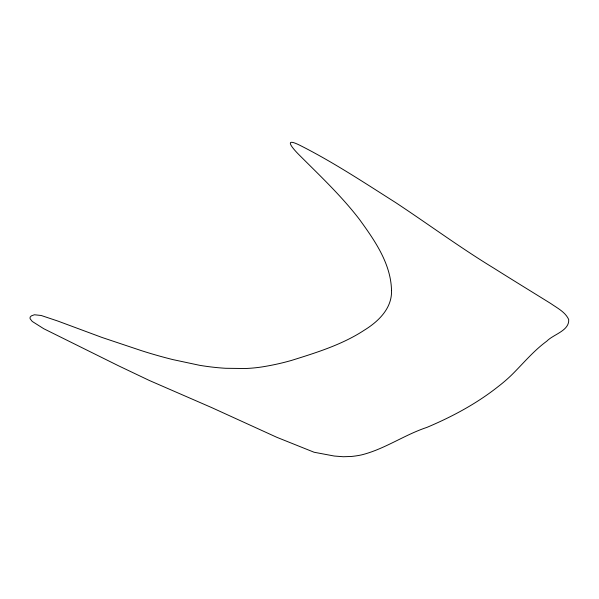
<?xml version="1.0" encoding="UTF-8"?>
<svg xmlns="http://www.w3.org/2000/svg" width="599" height="599" viewBox="0 0 599 599"><rect width="100%" height="100%" fill="white"/><g stroke="black" fill="none" stroke-linecap="round" stroke-linejoin="round"><path stroke-width="0.9" d="M391.514 290.433C392.188 308.305 378.321 321.611 364.222 330.229A284.75 144.524 14.9 0 1 354.69 335.979C334.968 346.888 313.314 353.59 291.9 360.298A257.36 130.619 14.9 0 1 263.373 366.708A119.53 60.664 14.9 0 1 245.388 368.52L225.688 368.288A140.218 71.169 14.9 0 1 199.609 365.308L172.879 359.602A252.022 127.909 14.9 0 1 141.454 350.662L102.115 337.499L57.639 320.982L41.189 315.486L34.413 314.76L31.335 315.89L30.115 317.163L30.077 318.683L32.241 321.438L43.787 328.739L118.527 365.794L149.428 380.515L211.709 407.605L276.805 437.3L314.093 452.245L334.257 456.034L343.302 456.738L351.516 456.453A80.528 40.867 14.9 0 0 361.444 454.918C384.573 449.205 404.325 434.874 426.862 427.409C452.282 416.687 476.849 403.531 498.503 386.31A388.571 197.213 14.9 0 0 514.301 372.293C524.799 361.594 534.608 350.063 546.79 341.175C553.454 334.257 569.522 330.82 568.691 319.492C565.254 311.989 557.242 308.051 550.781 303.536C531.792 291.735 512.722 280.077 493.823 268.15C460.114 247.627 428.345 224.168 395.43 202.44C363.99 182.5 332.767 161.82 299.485 145.1C282.638 136.834 293.076 148.866 299.126 154.879C319.956 175.724 341.535 196.023 359.505 219.474C374.682 240.424 390.922 263.59 391.514 290.433"/></g></svg>
